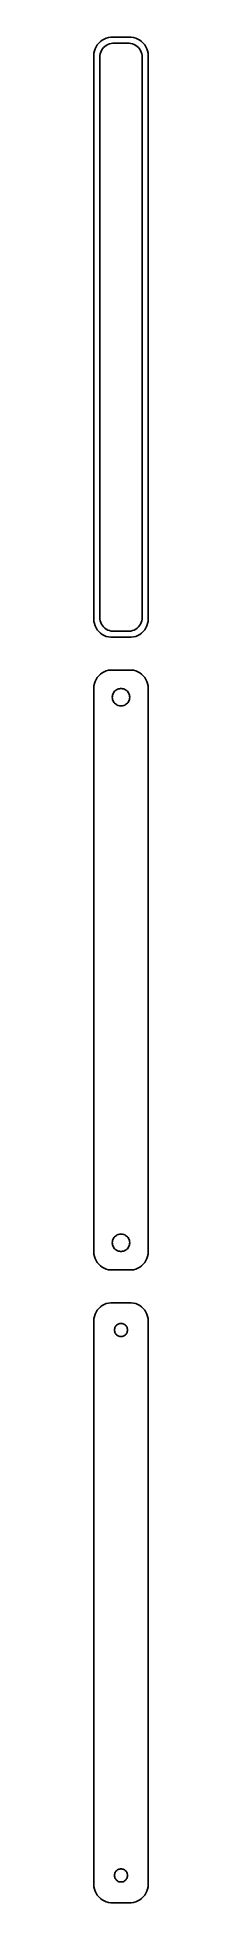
# Model space of a CAD drawing. Header units: metres. Extents: x -8 to 8, y 266 to 778.
import ezdxf

# ---------------------------------------------------------------- set-up
doc = ezdxf.new("R2010")
doc.units = ezdxf.units.M

msp = doc.modelspace()

# ---------------------------------------------------------------- linework, layer by layer
for p, q in [((-7.34291, 774.743), (-7.46057, 774.127)), ((-7.14888, 775.341), (-7.34291, 774.743)), ((-6.88153, 775.909), (-7.14888, 775.341)), ((-6.54507, 776.439), (-6.88153, 775.909)), ((-6.14484, 776.923), (-6.54507, 776.439)), ((-5.68712, 777.353), (-6.14484, 776.923)), ((-5.17912, 777.722), (-5.68712, 777.353)), ((-5.60068, 774.426), (-5.3936, 774.866)), ((-5.3936, 774.866), (-5.13301, 775.276)), ((-4.62889, 778.024), (-5.17912, 777.722)), ((-5.13301, 775.276), (-4.82301, 775.651)), ((-4.82301, 775.651), (-4.46851, 775.984)), ((-4.04507, 778.255), (-4.62889, 778.024)), ((-4.46851, 775.984), (-4.07506, 776.27)), ((-4.07506, 776.27), (-3.64888, 776.504)), ((-3.4369, 778.411), (-4.04507, 778.255)), ((-3.64888, 776.504), (-3.1967, 776.683)), ((-2.81395, 778.49), (-3.4369, 778.411)), ((-3.1967, 776.683), (-2.72565, 776.804)), ((2.81395, 778.49), (-2.81395, 778.49)), ((-2.72565, 776.804), (-2.24316, 776.865)), ((-2.24316, 776.865), (2.24316, 776.865)), ((2.24316, 776.865), (2.72565, 776.804)), ((2.72565, 776.804), (3.1967, 776.683)), ((3.4369, 778.411), (2.81395, 778.49)), ((3.1967, 776.683), (3.64888, 776.504)), ((4.04507, 778.255), (3.4369, 778.411)), ((3.64888, 776.504), (4.07506, 776.27)), ((4.62889, 778.024), (4.04507, 778.255)), ((4.07506, 776.27), (4.46851, 775.984)), ((4.46851, 775.984), (4.82301, 775.651)), ((5.17912, 777.722), (4.62889, 778.024)), ((4.82301, 775.651), (5.13301, 775.276)), ((5.13301, 775.276), (5.3936, 774.866)), ((5.68712, 777.353), (5.17912, 777.722)), ((5.3936, 774.866), (5.60068, 774.426)), ((6.14484, 776.923), (5.68712, 777.353)), ((6.54507, 776.439), (6.14484, 776.923)), ((6.88153, 775.909), (6.54507, 776.439)), ((7.14888, 775.341), (6.88153, 775.909)), ((7.34291, 774.743), (7.14888, 775.341)), ((7.46057, 774.127), (7.34291, 774.743)), ((-7.46057, 774.127), (-7.5, 773.5)), ((-7.5, 773.5), (-7.5, 618.5)), ((-5.87262, 773), (-5.84209, 773.485)), ((-5.87262, 619), (-5.87262, 773)), ((-5.84209, 773.485), (-5.75096, 773.963)), ((-5.75096, 773.963), (-5.60068, 774.426)), ((5.60068, 774.426), (5.75096, 773.963)), ((5.75096, 773.963), (5.84209, 773.485)), ((5.84209, 773.485), (5.87262, 773)), ((5.87262, 773), (5.87262, 619)), ((7.5, 773.5), (7.46057, 774.127)), ((7.5, 618.5), (7.5, 773.5)), ((-7.5, 618.5), (-7.46057, 617.873)), ((-7.46057, 617.873), (-7.34291, 617.257)), ((-7.34291, 617.257), (-7.14888, 616.659)), ((-7.14888, 616.659), (-6.88153, 616.091)), ((-6.88153, 616.091), (-6.54507, 615.561)), ((-5.84209, 618.515), (-5.87262, 619)), ((-5.75096, 618.037), (-5.84209, 618.515)), ((-5.60068, 617.574), (-5.75096, 618.037)), ((-5.3936, 617.134), (-5.60068, 617.574)), ((-5.13301, 616.724), (-5.3936, 617.134)), ((-4.82301, 616.349), (-5.13301, 616.724)), ((-4.46851, 616.016), (-4.82301, 616.349)), ((-4.07506, 615.73), (-4.46851, 616.016)), ((-3.64888, 615.496), (-4.07506, 615.73)), ((4.07506, 615.73), (3.64888, 615.496)), ((4.46851, 616.016), (4.07506, 615.73)), ((4.82301, 616.349), (4.46851, 616.016)), ((5.13301, 616.724), (4.82301, 616.349)), ((5.3936, 617.134), (5.13301, 616.724)), ((5.60068, 617.574), (5.3936, 617.134)), ((5.75096, 618.037), (5.60068, 617.574)), ((5.84209, 618.515), (5.75096, 618.037)), ((5.87262, 619), (5.84209, 618.515)), ((6.54507, 615.561), (6.88153, 616.091)), ((6.88153, 616.091), (7.14888, 616.659)), ((7.14888, 616.659), (7.34291, 617.257)), ((7.34291, 617.257), (7.46057, 617.873)), ((7.46057, 617.873), (7.5, 618.5)), ((-6.54507, 615.561), (-6.14484, 615.077)), ((-6.14484, 615.077), (-5.68712, 614.647)), ((-5.68712, 614.647), (-5.17912, 614.278)), ((-5.17912, 614.278), (-4.62889, 613.976)), ((-4.62889, 613.976), (-4.04507, 613.745)), ((-4.04507, 613.745), (-3.4369, 613.589)), ((-3.1967, 615.317), (-3.64888, 615.496)), ((-3.4369, 613.589), (-2.81395, 613.51)), ((-2.72565, 615.196), (-3.1967, 615.317)), ((-2.81395, 613.51), (2.81395, 613.51)), ((-2.24316, 615.135), (-2.72565, 615.196)), ((2.24316, 615.135), (-2.24316, 615.135)), ((2.72565, 615.196), (2.24316, 615.135)), ((3.1967, 615.317), (2.72565, 615.196)), ((2.81395, 613.51), (3.4369, 613.589)), ((3.64888, 615.496), (3.1967, 615.317)), ((3.4369, 613.589), (4.04507, 613.745)), ((4.04507, 613.745), (4.62889, 613.976)), ((4.62889, 613.976), (5.17912, 614.278)), ((5.17912, 614.278), (5.68712, 614.647)), ((5.68712, 614.647), (6.14484, 615.077)), ((6.14484, 615.077), (6.54507, 615.561)), ((-7.34291, 600.743), (-7.46057, 600.127)), ((-7.14888, 601.341), (-7.34291, 600.743)), ((-6.88153, 601.909), (-7.14888, 601.341)), ((-6.54507, 602.439), (-6.88153, 601.909)), ((-6.14484, 602.923), (-6.54507, 602.439)), ((-5.68712, 603.353), (-6.14484, 602.923)), ((-5.17912, 603.722), (-5.68712, 603.353)), ((-4.62889, 604.024), (-5.17912, 603.722)), ((-4.04507, 604.255), (-4.62889, 604.024)), ((-3.4369, 604.411), (-4.04507, 604.255)), ((-2.81395, 604.49), (-3.4369, 604.411)), ((2.81395, 604.49), (-2.81395, 604.49)), ((3.4369, 604.411), (2.81395, 604.49)), ((4.04507, 604.255), (3.4369, 604.411)), ((4.62889, 604.024), (4.04507, 604.255)), ((5.17912, 603.722), (4.62889, 604.024)), ((5.68712, 603.353), (5.17912, 603.722)), ((6.14484, 602.923), (5.68712, 603.353)), ((6.54507, 602.439), (6.14484, 602.923)), ((6.88153, 601.909), (6.54507, 602.439)), ((7.14888, 601.341), (6.88153, 601.909)), ((7.34291, 600.743), (7.14888, 601.341)), ((7.46057, 600.127), (7.34291, 600.743)), ((-7.46057, 600.127), (-7.5, 599.5)), ((-7.5, 599.5), (-7.5, 444.5)), ((-2.39999, 597), (-2.38107, 597.301)), ((-2.38107, 596.699), (-2.39999, 597)), ((-2.38107, 597.301), (-2.32458, 597.597)), ((-2.32458, 596.403), (-2.38107, 596.699)), ((-2.32458, 597.597), (-2.23146, 597.883)), ((-2.23146, 596.117), (-2.32458, 596.403)), ((-2.23146, 597.883), (-2.10313, 598.156)), ((-2.10313, 595.844), (-2.23146, 596.117)), ((-2.10313, 598.156), (-1.94164, 598.411)), ((-1.94164, 595.589), (-2.10313, 595.844)), ((-1.94164, 598.411), (-1.74951, 598.643)), ((-1.74951, 595.357), (-1.94164, 595.589)), ((-1.74951, 598.643), (-1.52982, 598.849)), ((-1.52982, 595.151), (-1.74951, 595.357)), ((-1.52982, 598.849), (-1.28598, 599.026)), ((-1.28598, 594.974), (-1.52982, 595.151)), ((-1.28598, 599.026), (-1.02187, 599.172)), ((-1.02187, 599.172), (-0.741638, 599.283)), ((-0.741638, 599.283), (-0.449707, 599.357)), ((-0.449707, 599.357), (-0.150696, 599.395)), ((-0.150696, 599.395), (0.150696, 599.395)), ((0.150696, 599.395), (0.449707, 599.357)), ((0.449707, 599.357), (0.741638, 599.283)), ((0.741638, 599.283), (1.02187, 599.172)), ((1.02187, 599.172), (1.28598, 599.026)), ((1.28598, 599.026), (1.52982, 598.849)), ((1.52982, 595.151), (1.28598, 594.974)), ((1.52982, 598.849), (1.74951, 598.643)), ((1.74951, 595.357), (1.52982, 595.151)), ((1.74951, 598.643), (1.94164, 598.411)), ((1.94164, 595.589), (1.74951, 595.357)), ((1.94164, 598.411), (2.10313, 598.156)), ((2.10313, 595.844), (1.94164, 595.589)), ((2.10313, 598.156), (2.23146, 597.883)), ((2.23146, 596.117), (2.10313, 595.844)), ((2.23146, 597.883), (2.32458, 597.597)), ((2.32458, 596.403), (2.23146, 596.117)), ((2.32458, 597.597), (2.38107, 597.301)), ((2.38107, 596.699), (2.32458, 596.403)), ((2.38107, 597.301), (2.39999, 597)), ((2.39999, 597), (2.38107, 596.699)), ((7.5, 599.5), (7.46057, 600.127)), ((7.5, 444.5), (7.5, 599.5)), ((-1.02187, 594.828), (-1.28598, 594.974)), ((-0.741638, 594.717), (-1.02187, 594.828)), ((-0.449707, 594.643), (-0.741638, 594.717)), ((-0.150696, 594.605), (-0.449707, 594.643)), ((0.150696, 594.605), (-0.150696, 594.605)), ((0.449707, 594.643), (0.150696, 594.605)), ((0.741638, 594.717), (0.449707, 594.643)), ((1.02187, 594.828), (0.741638, 594.717)), ((1.28598, 594.974), (1.02187, 594.828)), ((-2.39999, 447), (-2.38107, 447.301)), ((-2.38107, 446.699), (-2.39999, 447)), ((-2.38107, 447.301), (-2.32458, 447.597)), ((-2.32458, 446.403), (-2.38107, 446.699)), ((-2.32458, 447.597), (-2.23146, 447.883)), ((-2.23146, 446.117), (-2.32458, 446.403)), ((-2.23146, 447.883), (-2.10313, 448.156)), ((-2.10313, 448.156), (-1.94164, 448.411)), ((-1.94164, 448.411), (-1.74951, 448.643)), ((-1.74951, 448.643), (-1.52982, 448.849)), ((-1.52982, 448.849), (-1.28598, 449.026)), ((-1.28598, 449.026), (-1.02187, 449.172)), ((-1.02187, 449.172), (-0.741638, 449.283)), ((-0.741638, 449.283), (-0.449707, 449.357)), ((-0.449707, 449.357), (-0.150696, 449.395)), ((-0.150696, 449.395), (0.150696, 449.395)), ((0.150696, 449.395), (0.449707, 449.357)), ((0.449707, 449.357), (0.741638, 449.283)), ((0.741638, 449.283), (1.02187, 449.172)), ((1.02187, 449.172), (1.28598, 449.026)), ((1.28598, 449.026), (1.52982, 448.849)), ((1.52982, 448.849), (1.74951, 448.643)), ((1.74951, 448.643), (1.94164, 448.411)), ((1.94164, 448.411), (2.10313, 448.156)), ((2.10313, 448.156), (2.23146, 447.883)), ((2.23146, 447.883), (2.32458, 447.597)), ((2.32458, 446.403), (2.23146, 446.117)), ((2.32458, 447.597), (2.38107, 447.301)), ((2.38107, 446.699), (2.32458, 446.403)), ((2.38107, 447.301), (2.39999, 447)), ((2.39999, 447), (2.38107, 446.699)), ((-7.5, 444.5), (-7.46057, 443.873)), ((-7.46057, 443.873), (-7.34291, 443.257)), ((-7.34291, 443.257), (-7.14888, 442.659)), ((-7.14888, 442.659), (-6.88153, 442.091)), ((-6.88153, 442.091), (-6.54507, 441.561)), ((-6.54507, 441.561), (-6.14484, 441.077)), ((-2.10313, 445.844), (-2.23146, 446.117)), ((-1.94164, 445.589), (-2.10313, 445.844)), ((-1.74951, 445.357), (-1.94164, 445.589)), ((-1.52982, 445.151), (-1.74951, 445.357)), ((-1.28598, 444.974), (-1.52982, 445.151)), ((-1.02187, 444.828), (-1.28598, 444.974)), ((-0.741638, 444.717), (-1.02187, 444.828)), ((-0.449707, 444.643), (-0.741638, 444.717)), ((-0.150696, 444.605), (-0.449707, 444.643)), ((0.150696, 444.605), (-0.150696, 444.605)), ((0.449707, 444.643), (0.150696, 444.605)), ((0.741638, 444.717), (0.449707, 444.643)), ((1.02187, 444.828), (0.741638, 444.717)), ((1.28598, 444.974), (1.02187, 444.828)), ((1.52982, 445.151), (1.28598, 444.974)), ((1.74951, 445.357), (1.52982, 445.151)), ((1.94164, 445.589), (1.74951, 445.357)), ((2.10313, 445.844), (1.94164, 445.589)), ((2.23146, 446.117), (2.10313, 445.844)), ((6.14484, 441.077), (6.54507, 441.561)), ((6.54507, 441.561), (6.88153, 442.091)), ((6.88153, 442.091), (7.14888, 442.659)), ((7.14888, 442.659), (7.34291, 443.257)), ((7.34291, 443.257), (7.46057, 443.873)), ((7.46057, 443.873), (7.5, 444.5)), ((-6.14484, 441.077), (-5.68712, 440.647)), ((-5.68712, 440.647), (-5.17912, 440.278)), ((-5.17912, 440.278), (-4.62889, 439.976)), ((-4.62889, 439.976), (-4.04507, 439.745)), ((-4.04507, 439.745), (-3.4369, 439.589)), ((-3.4369, 439.589), (-2.81395, 439.51)), ((-2.81395, 439.51), (2.81395, 439.51)), ((2.81395, 439.51), (3.4369, 439.589)), ((3.4369, 439.589), (4.04507, 439.745)), ((4.04507, 439.745), (4.62889, 439.976)), ((4.62889, 439.976), (5.17912, 440.278)), ((5.17912, 440.278), (5.68712, 440.647)), ((5.68712, 440.647), (6.14484, 441.077)), ((-7.46057, 426.127), (-7.5, 425.5)), ((-7.34291, 426.743), (-7.46057, 426.127)), ((-7.14888, 427.341), (-7.34291, 426.743)), ((-6.88153, 427.909), (-7.14888, 427.341)), ((-6.54507, 428.439), (-6.88153, 427.909)), ((-6.14484, 428.923), (-6.54507, 428.439)), ((-5.68712, 429.353), (-6.14484, 428.923)), ((-5.17912, 429.722), (-5.68712, 429.353)), ((-4.62889, 430.024), (-5.17912, 429.722)), ((-4.04507, 430.255), (-4.62889, 430.024)), ((-3.4369, 430.411), (-4.04507, 430.255)), ((-2.81395, 430.49), (-3.4369, 430.411)), ((2.81395, 430.49), (-2.81395, 430.49)), ((3.4369, 430.411), (2.81395, 430.49)), ((4.04507, 430.255), (3.4369, 430.411)), ((4.62889, 430.024), (4.04507, 430.255)), ((5.17912, 429.722), (4.62889, 430.024)), ((5.68712, 429.353), (5.17912, 429.722)), ((6.14484, 428.923), (5.68712, 429.353)), ((6.54507, 428.439), (6.14484, 428.923)), ((6.88153, 427.909), (6.54507, 428.439)), ((7.14888, 427.341), (6.88153, 427.909)), ((7.34291, 426.743), (7.14888, 427.341)), ((7.46057, 426.127), (7.34291, 426.743)), ((7.5, 425.5), (7.46057, 426.127)), ((-7.5, 425.5), (-7.5, 270.5)), ((-1.79999, 423), (-1.7858, 423.226)), ((-1.7858, 422.774), (-1.79999, 423)), ((-1.7858, 423.226), (-1.74344, 423.448)), ((-1.74344, 422.552), (-1.7858, 422.774)), ((-1.74344, 423.448), (-1.67358, 423.663)), ((-1.67358, 422.337), (-1.74344, 422.552)), ((-1.67358, 423.663), (-1.57735, 423.867)), ((-1.57735, 422.133), (-1.67358, 422.337)), ((-1.57735, 423.867), (-1.45622, 424.058)), ((-1.45622, 421.942), (-1.57735, 422.133)), ((-1.45622, 424.058), (-1.31213, 424.232)), ((-1.31213, 421.768), (-1.45622, 421.942)), ((-1.31213, 424.232), (-1.14735, 424.387)), ((-1.14735, 421.613), (-1.31213, 421.768)), ((-1.14735, 424.387), (-0.964478, 424.52)), ((-0.964478, 421.48), (-1.14735, 421.613)), ((-0.964478, 424.52), (-0.766388, 424.629)), ((-0.766388, 421.371), (-0.964478, 421.48)), ((-0.766388, 424.629), (-0.556229, 424.712)), ((-0.556229, 421.288), (-0.766388, 421.371)), ((-0.556229, 424.712), (-0.33728, 424.768)), ((-0.33728, 421.232), (-0.556229, 421.288)), ((-0.33728, 424.768), (-0.113022, 424.796)), ((-0.113022, 421.204), (-0.33728, 421.232)), ((-0.113022, 424.796), (0.113022, 424.796)), ((0.113022, 421.204), (-0.113022, 421.204)), ((0.113022, 424.796), (0.33728, 424.768)), ((0.33728, 421.232), (0.113022, 421.204)), ((0.33728, 424.768), (0.556229, 424.712)), ((0.556229, 421.288), (0.33728, 421.232)), ((0.556229, 424.712), (0.766388, 424.629)), ((0.766388, 421.371), (0.556229, 421.288)), ((0.766388, 424.629), (0.964478, 424.52)), ((0.964478, 421.48), (0.766388, 421.371)), ((0.964478, 424.52), (1.14735, 424.387)), ((1.14735, 421.613), (0.964478, 421.48)), ((1.14735, 424.387), (1.31213, 424.232)), ((1.31213, 421.768), (1.14735, 421.613)), ((1.31213, 424.232), (1.45622, 424.058)), ((1.45622, 421.942), (1.31213, 421.768)), ((1.45622, 424.058), (1.57735, 423.867)), ((1.57735, 422.133), (1.45622, 421.942)), ((1.57735, 423.867), (1.67358, 423.663)), ((1.67358, 422.337), (1.57735, 422.133)), ((1.67358, 423.663), (1.74344, 423.448)), ((1.74344, 422.552), (1.67358, 422.337)), ((1.74344, 423.448), (1.7858, 423.226)), ((1.7858, 422.774), (1.74344, 422.552)), ((1.7858, 423.226), (1.79999, 423)), ((1.79999, 423), (1.7858, 422.774)), ((7.5, 270.5), (7.5, 425.5)), ((-1.79999, 273), (-1.7858, 273.226)), ((-1.7858, 272.774), (-1.79999, 273)), ((-1.7858, 273.226), (-1.74344, 273.448)), ((-1.74344, 272.552), (-1.7858, 272.774)), ((-1.74344, 273.448), (-1.67358, 273.663)), ((-1.67358, 272.337), (-1.74344, 272.552)), ((-1.67358, 273.663), (-1.57735, 273.867)), ((-1.57735, 272.133), (-1.67358, 272.337)), ((-1.57735, 273.867), (-1.45622, 274.058)), ((-1.45622, 271.942), (-1.57735, 272.133)), ((-1.45622, 274.058), (-1.31213, 274.232)), ((-1.31213, 271.768), (-1.45622, 271.942)), ((-1.31213, 274.232), (-1.14735, 274.387)), ((-1.14735, 274.387), (-0.964478, 274.52)), ((-0.964478, 274.52), (-0.766388, 274.629)), ((-0.766388, 274.629), (-0.556229, 274.712)), ((-0.556229, 274.712), (-0.33728, 274.768)), ((-0.33728, 274.768), (-0.113022, 274.796)), ((-0.113022, 274.796), (0.113022, 274.796)), ((0.113022, 274.796), (0.33728, 274.768)), ((0.33728, 274.768), (0.556229, 274.712)), ((0.556229, 274.712), (0.766388, 274.629)), ((0.766388, 274.629), (0.964478, 274.52)), ((0.964478, 274.52), (1.14735, 274.387)), ((1.14735, 274.387), (1.31213, 274.232)), ((1.31213, 274.232), (1.45622, 274.058)), ((1.45622, 271.942), (1.31213, 271.768)), ((1.45622, 274.058), (1.57735, 273.867)), ((1.57735, 272.133), (1.45622, 271.942)), ((1.57735, 273.867), (1.67358, 273.663)), ((1.67358, 272.337), (1.57735, 272.133)), ((1.67358, 273.663), (1.74344, 273.448)), ((1.74344, 272.552), (1.67358, 272.337)), ((1.74344, 273.448), (1.7858, 273.226)), ((1.7858, 272.774), (1.74344, 272.552)), ((1.7858, 273.226), (1.79999, 273)), ((1.79999, 273), (1.7858, 272.774)), ((-7.5, 270.5), (-7.46057, 269.873)), ((-7.46057, 269.873), (-7.34291, 269.257)), ((-7.34291, 269.257), (-7.14888, 268.659)), ((-7.14888, 268.659), (-6.88153, 268.091)), ((-6.88153, 268.091), (-6.54507, 267.561)), ((-6.54507, 267.561), (-6.14484, 267.077)), ((-6.14484, 267.077), (-5.68712, 266.647)), ((-1.14735, 271.613), (-1.31213, 271.768)), ((-0.964478, 271.48), (-1.14735, 271.613)), ((-0.766388, 271.371), (-0.964478, 271.48)), ((-0.556229, 271.288), (-0.766388, 271.371)), ((-0.33728, 271.232), (-0.556229, 271.288)), ((-0.113022, 271.204), (-0.33728, 271.232)), ((0.113022, 271.204), (-0.113022, 271.204)), ((0.33728, 271.232), (0.113022, 271.204)), ((0.556229, 271.288), (0.33728, 271.232)), ((0.766388, 271.371), (0.556229, 271.288)), ((0.964478, 271.48), (0.766388, 271.371)), ((1.14735, 271.613), (0.964478, 271.48)), ((1.31213, 271.768), (1.14735, 271.613)), ((5.68712, 266.647), (6.14484, 267.077)), ((6.14484, 267.077), (6.54507, 267.561)), ((6.54507, 267.561), (6.88153, 268.091)), ((6.88153, 268.091), (7.14888, 268.659)), ((7.14888, 268.659), (7.34291, 269.257)), ((7.34291, 269.257), (7.46057, 269.873)), ((7.46057, 269.873), (7.5, 270.5)), ((-5.68712, 266.647), (-5.17912, 266.278)), ((-5.17912, 266.278), (-4.62889, 265.976)), ((-4.62889, 265.976), (-4.04507, 265.745)), ((-4.04507, 265.745), (-3.4369, 265.589)), ((-3.4369, 265.589), (-2.81395, 265.51)), ((-2.81395, 265.51), (2.81395, 265.51)), ((2.81395, 265.51), (3.4369, 265.589)), ((3.4369, 265.589), (4.04507, 265.745)), ((4.04507, 265.745), (4.62889, 265.976)), ((4.62889, 265.976), (5.17912, 266.278)), ((5.17912, 266.278), (5.68712, 266.647))]:
    msp.add_line(p, q)

doc.saveas('drawing.dxf')
